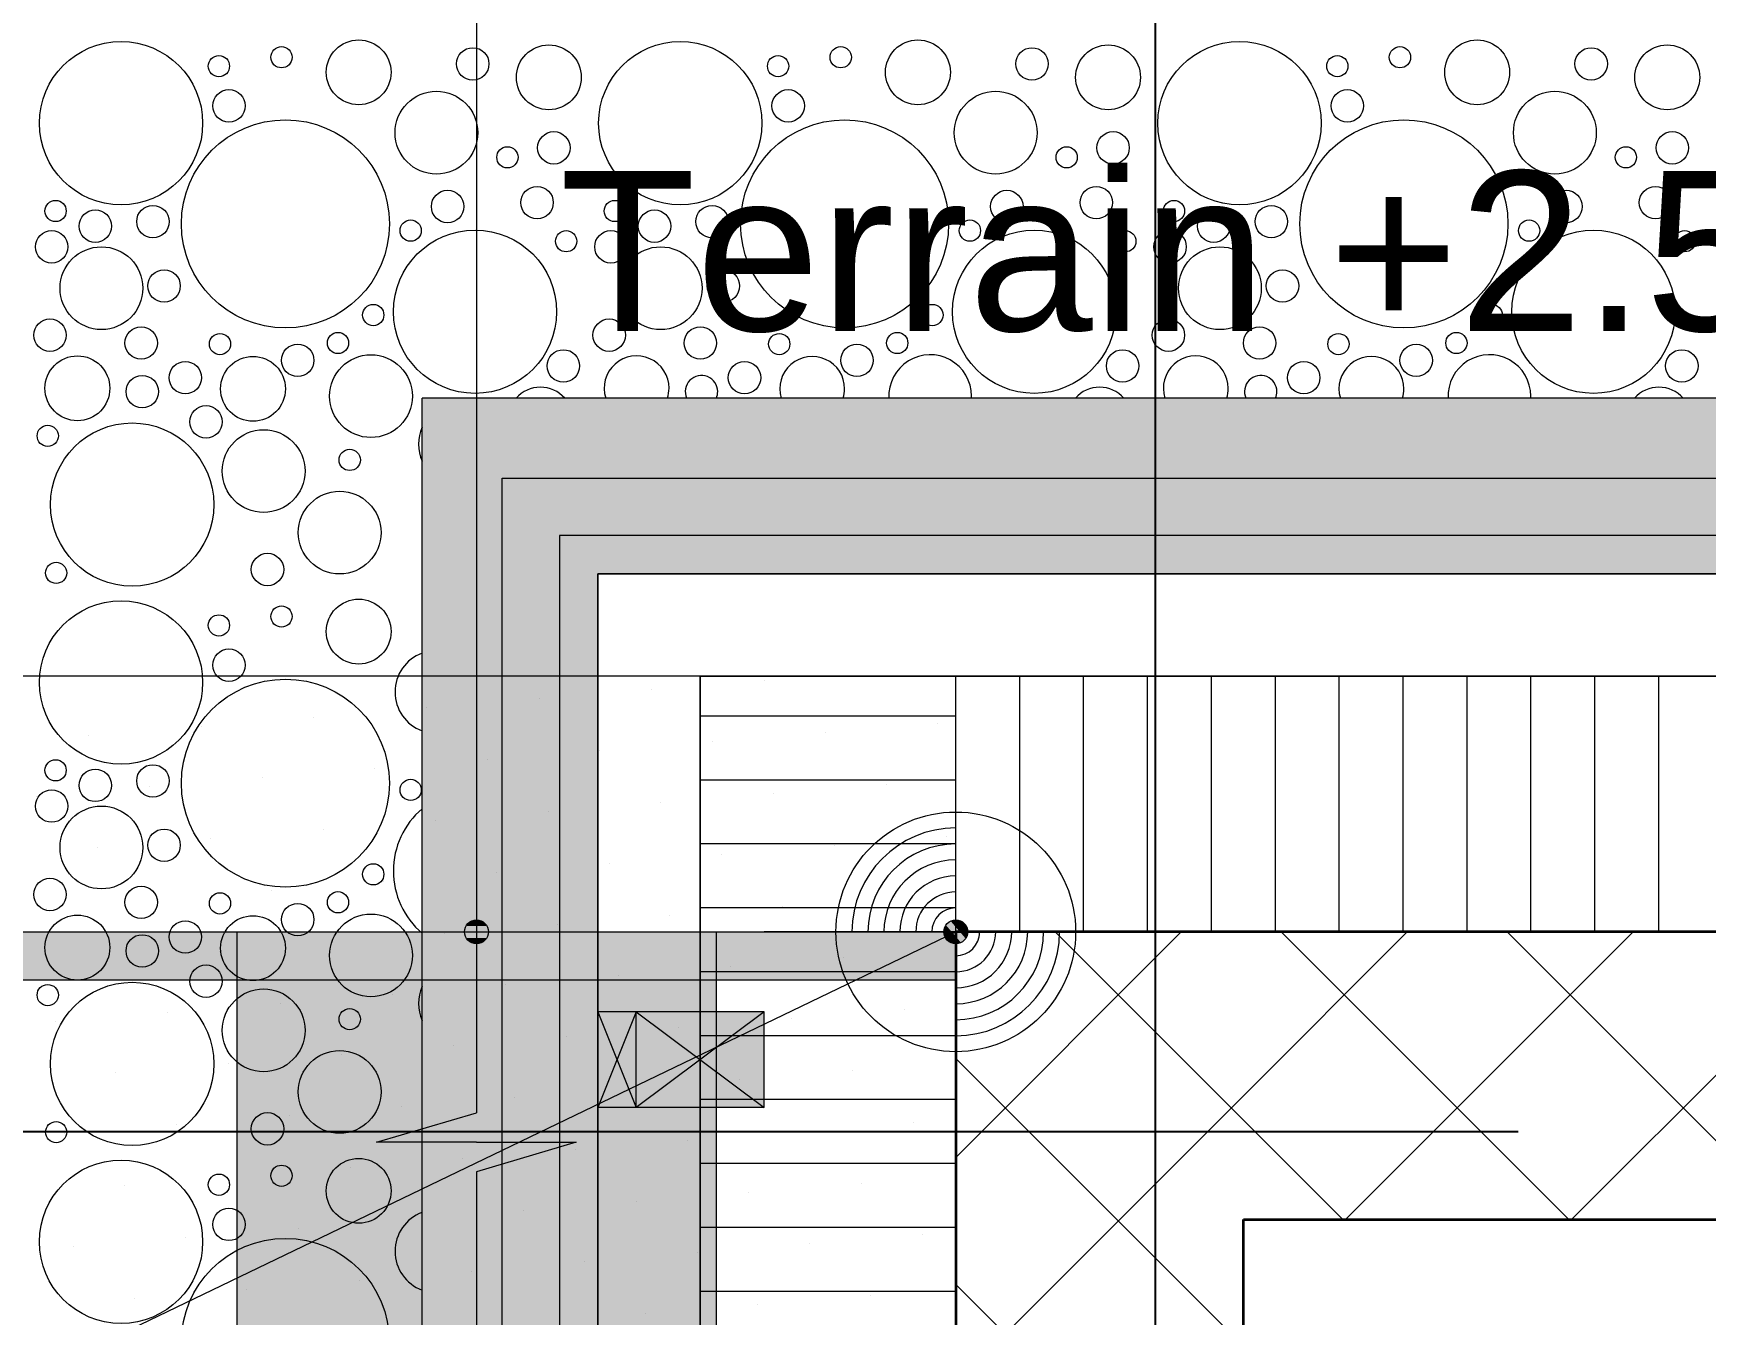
# Model space of a CAD drawing. Header units: metres. Extents: x 0.003 to 0.843, y 0.003 to 0.597.
# Drawn here: x 0.31081 to 0.33175, y 0.47821 to 0.49424 of the extents above; entities that cross this region are included whole.
import ezdxf

# ---------------------------------------------------------------- set-up
doc = ezdxf.new("R2010")
doc.units = ezdxf.units.M
for name, pattern in [('AUSGEZOGEN', [0]), ('LINIE_23', [0.0079, 0.004, -0.0013, 0, -0.0013, 0, -0.0013]), ('PUNKT2', [3.175, 0, -3.175]), ('STRICHLINIE', [19.049999999999997, 12.7, -6.35]), ('STRICHPUNKT', [25.4, 12.7, -6.35, 0, -6.35])]:
    doc.linetypes.add(name, pattern=pattern)
for name, color, linetype, lineweight in [('Allgemein', 7, 'AUSGEZOGEN', 18), ('Aufschuettungen _ Daemme', 7, 'AUSGEZOGEN', 25), ('Bauachsen grob', 7, 'STRICHPUNKT', 13), ('Beton verdeckt vorne', 7, 'STRICHLINIE', 13), ('Betonierfugen', 7, 'AUSGEZOGEN', 13), ('Daemmung', 7, 'AUSGEZOGEN', 18), ('Decke', 7, 'AUSGEZOGEN', 35), ('Dichtung', 240, 'AUSGEZOGEN', 13), ('Holz Unterkonstruktion', 7, 'AUSGEZOGEN', 25), ('Konstruktion oben', 7, 'STRICHLINIE', 13), ('Proj. Terrain', 7, 'AUSGEZOGEN', 25), ('Schraffur', 7, 'AUSGEZOGEN', 13), ('Spengler', 7, 'AUSGEZOGEN', 18), ('Text Koten', 7, 'AUSGEZOGEN', 25), ('Text Werkplan Ausfuehrung', 7, 'AUSGEZOGEN', 25), ('Unterkonstruktion', 7, 'AUSGEZOGEN', 18), ('Wand Beton bewehrt', 7, 'AUSGEZOGEN', 35)]:
    doc.layers.add(name, color=color, linetype=linetype, lineweight=lineweight)
doc.styles.add('ARIAL', font='ARIAL.TTF')

msp = doc.modelspace()

# ---------------------------------------------------------------- hatches: boundary and pattern name
at = {"layer": 'Allgemein', "linetype": 'AUSGEZOGEN', "lineweight": 13}
for points in [[(0.3178799929618838, 0.3928973582701078), (0.3178799929618838, 0.4879573561453512), (0.3173999929726126, 0.4879573561453512), (0.3173999929726126, 0.3928973582701078)], [(0.3178799929618838, 0.4874773561560801), (0.3463599923253064, 0.4874773561560801), (0.3463599923253064, 0.4879573561453512), (0.3178799929618838, 0.4879573561453512)]]:
    msp.add_hatch(color=32, dxfattribs=at).paths.add_polyline_path(points)
at = {"layer": 'Dichtung', "linetype": 'AUSGEZOGEN', "lineweight": 13, "true_color": 0xe6eeff}
msp.add_hatch(color=7, dxfattribs=at).paths.add_polyline_path([(0.3133599930629137, 0.4829973562562158), (0.3133599930629137, 0.4355973573156884), (0.3193599929288032, 0.4355973573156884), (0.3193599929288032, 0.4829973562562158)])
at = {"layer": 'Holz Unterkonstruktion', "linetype": 'AUSGEZOGEN', "lineweight": 13}
for points in [[(0.318359992951155, 0.4819973562785675), (0.318359992951155, 0.4807973563053897), (0.3178799929618838, 0.4807973563053897), (0.3178799929618838, 0.4819973562785675)], [(0.3199599929153922, 0.4819973562785675), (0.3199599929153922, 0.4807973563053897), (0.318359992951155, 0.4807973563053897), (0.318359992951155, 0.4819973562785675)]]:
    msp.add_hatch(color=32, dxfattribs=at).paths.add_polyline_path(points, flags=16)
at = {"layer": 'Schraffur', "linetype": 'AUSGEZOGEN', "lineweight": 13, "true_color": 0xebe1ff}
msp.add_hatch(color=7, dxfattribs=at).paths.add_polyline_path([(0.322359992861748, 0.4823973562696269), (0.322359992861748, 0.4829973562562158), (0.2405525927639469, 0.4829973562562158), (0.2405525927639469, 0.4823973562696269)])
msp.add_hatch(color=7, dxfattribs=at).paths.add_polyline_path([(0.322359992861748, 0.4823973562696269), (0.322359992861748, 0.4829973562562158), (0.2405525927639469, 0.4829973562562158), (0.2405525927639469, 0.4823973562696269)])
at = {"layer": 'Spengler', "linetype": 'AUSGEZOGEN', "lineweight": 13}
for points in [[(0.3156799930110575, 0.4896773561069066), (0.3156799930110575, 0.386497358413159), (0.3173999929726126, 0.386497358413159), (0.3173999929726126, 0.4896773561069066)], [(0.3475599922984844, 0.4896773561069066), (0.3173999929726126, 0.4896773561069066), (0.3173999929726126, 0.4879573561453512), (0.3475599922984844, 0.4879573561453512)]]:
    msp.add_hatch(color=254, dxfattribs=at).paths.add_polyline_path(points)
at = {"layer": 'Text Werkplan Ausfuehrung', "linetype": 'AUSGEZOGEN', "lineweight": 13, "true_color": 0x7070ff}
for points in [[(0.3164349929994207, 0.4831263552552629), (0.3162849939917469, 0.4831263552552629), (0.3162309939968113, 0.4830723552603274)], [(0.3164349929994207, 0.4831263552552629), (0.3162309939968113, 0.4830723552603274), (0.3164889930019856, 0.4830723552603274)], [(0.3162849939917469, 0.4831263552552629), (0.3164349929994207, 0.4831263552552629), (0.3163599929958584, 0.4831473552562605)], [(0.3164889930019856, 0.4830723552603274), (0.3162309939968113, 0.4830723552603274), (0.3162099939958139, 0.4829973562562158)], [(0.3164889930019856, 0.4830723552603274), (0.3162099939958139, 0.4829973562562158), (0.316509993002983, 0.4829973562562158)], [(0.316509993002983, 0.4829973562562158), (0.3162099939958139, 0.4829973562562158), (0.3162309939968113, 0.4829223562526536)], [(0.316509993002983, 0.4829973562562158), (0.3162309939968113, 0.4829223562526536), (0.3164889930019856, 0.4829223562526536)], [(0.3164889930019856, 0.4829223562526536), (0.3162309939968113, 0.4829223562526536), (0.3162849939917469, 0.4828683562500887)], [(0.3164889930019856, 0.4829223562526536), (0.3162849939917469, 0.4828683562500887), (0.3164349929994207, 0.4828683562500887)], [(0.3164349929994207, 0.4828683562500887), (0.3162849939917469, 0.4828683562500887), (0.3163599929958584, 0.4828473562490913)]]:
    msp.add_hatch(color=171, dxfattribs=at).paths.add_polyline_path(points)
at = {"layer": 'Text Werkplan Ausfuehrung', "linetype": 'AUSGEZOGEN', "lineweight": 13}
for points in [[(0.3222364587992025, 0.483081053254905), (0.3224250609229332, 0.4828622050541201), (0.3222949243637014, 0.483132508365705)], [(0.3222364587992025, 0.483081053254905), (0.3224250609229332, 0.4828622050541201), (0.3222949243637014, 0.483132508365705)], [(0.3222949243637014, 0.483132508365705), (0.3224835273879513, 0.4829136605984718), (0.3223716100081725, 0.4831461213193998)], [(0.3222949243637014, 0.483132508365705), (0.3224835273879513, 0.4829136605984718), (0.3223716100081725, 0.4831461213193998)], [(0.3222949243637014, 0.483132508365705), (0.3224250609229332, 0.4828622050541201), (0.3224835273879513, 0.4829136605984718)], [(0.3222949243637014, 0.483132508365705), (0.3224250609229332, 0.4828622050541201), (0.3224835273879513, 0.4829136605984718)], [(0.3223716100081725, 0.4831461213193998), (0.3224835273879513, 0.4829136605984718), (0.3225087574913801, 0.4829857400103105)], [(0.3223716100081725, 0.4831461213193998), (0.3225087574913801, 0.4829857400103105), (0.3224436894268854, 0.4831208912192805)], [(0.3223716100081725, 0.4831461213193998), (0.3224835273879513, 0.4829136605984718), (0.3225087574913801, 0.4829857400103105)], [(0.3223716100081725, 0.4831461213193998), (0.3225087574913801, 0.4829857400103105), (0.3224436894268854, 0.4831208912192805)], [(0.3224436894268854, 0.4831208912192805), (0.3225087574913801, 0.4829857400103105), (0.3224951449712371, 0.4830624247542624)], [(0.3224436894268854, 0.4831208912192805), (0.3225087574913801, 0.4829857400103105), (0.3224951449712371, 0.4830624247542624)], [(0.3222112287059574, 0.4830089738395017), (0.3223483761789812, 0.482848592533977), (0.3222364587992025, 0.483081053254905)], [(0.3222112287059574, 0.4830089738395017), (0.3223483761789812, 0.482848592533977), (0.3222364587992025, 0.483081053254905)], [(0.3222762967704522, 0.4828738226305317), (0.3222112287059574, 0.4830089738395017), (0.3222248416596522, 0.4829322881950306)], [(0.3222112287059574, 0.4830089738395017), (0.3222762967704522, 0.4828738226305317), (0.3223483761789812, 0.482848592533977)], [(0.3222762967704522, 0.4828738226305317), (0.3222112287059574, 0.4830089738395017), (0.3222248416596522, 0.4829322881950306)], [(0.3222112287059574, 0.4830089738395017), (0.3222762967704522, 0.4828738226305317), (0.3223483761789812, 0.482848592533977)], [(0.3222364587992025, 0.483081053254905), (0.3223483761789812, 0.482848592533977), (0.3224250609229332, 0.4828622050541201)], [(0.3222364587992025, 0.483081053254905), (0.3223483761789812, 0.482848592533977), (0.3224250609229332, 0.4828622050541201)]]:
    msp.add_hatch(color=7, dxfattribs=at).paths.add_polyline_path(points)

# ---------------------------------------------------------------- linework, layer by layer
at = {"layer": 'Allgemein', "color": 7, "linetype": 'AUSGEZOGEN', "lineweight": 13}
for p, q in [((0.3178799929618838, 0.4879573561453512), (0.3173999929726126, 0.4879573561453512)), ((0.3173999929726126, 0.4879573561453512), (0.3173999929726126, 0.3928973582701078)), ((0.3463599923253064, 0.4879573561453512), (0.3178799929618838, 0.4879573561453512)), ((0.3178799929618838, 0.3928973582701078), (0.3178799929618838, 0.4874773561560801)), ((0.3178799929618838, 0.4874773561560801), (0.318359992951155, 0.4874773561560801)), ((0.318359992951155, 0.4874773561560801), (0.3463599923253064, 0.4874773561560801))]:
    msp.add_line(p, q, dxfattribs=at)
at = {"layer": 'Aufschuettungen _ Daemme', "color": 254, "linetype": 'AUSGEZOGEN', "lineweight": 13}
for centre, radius in [((0.3119107515208969, 0.4931183759319352), 0.00102199997715652), ((0.313135751493516, 0.4938323759159761), 0.0001329999970272183), ((0.3139197514759923, 0.4939443759134727), 0.0001329999970272183), ((0.3148857514544005, 0.4937553759176972), 0.0004059999909251927), ((0.3163137514224821, 0.4938603759153503), 0.0002029999954625964), ((0.3172657514012034, 0.4936923759191053), 0.0004059999909251927), ((0.3189107513644346, 0.4931183759319352), 0.00102199997715652), ((0.3201357513370537, 0.4938323759159761), 0.0001329999970272183), ((0.32091975131953, 0.4939443759134727), 0.0001329999970272183), ((0.3218857512979383, 0.4937553759176972), 0.0004059999909251927), ((0.32331375126602, 0.4938603759153503), 0.0002029999954625964), ((0.3242657512447411, 0.4936923759191053), 0.0004059999909251927), ((0.3259107512079726, 0.4931183759319352), 0.00102199997715652), ((0.3271357511805917, 0.4938323759159761), 0.0001329999970272183), ((0.3279197511630679, 0.4939443759134727), 0.0001329999970272183), ((0.328885751141476, 0.4937553759176972), 0.0004059999909251927), ((0.3303137511095577, 0.4938603759153503), 0.0002029999954625964), ((0.331265751088279, 0.4936923759191053), 0.0004059999909251927), ((0.3132617514906997, 0.4933353759270848), 0.0002029999954625964), ((0.3158587514326522, 0.492999375934595), 0.0005179999884217976), ((0.3202617513342375, 0.4933353759270848), 0.0002029999954625964), ((0.32285875127619, 0.492999375934595), 0.0005179999884217976), ((0.3272617511777753, 0.4933353759270848), 0.0002029999954625964), ((0.3298587511197278, 0.492999375934595), 0.0005179999884217976), ((0.313968751474897, 0.4918583759600985), 0.001301999970898032), ((0.3209687513184348, 0.4918583759600985), 0.001301999970898032), ((0.3279687511619726, 0.4918583759600985), 0.001301999970898032), ((0.3173287513997951, 0.4928103759388195), 0.0002029999954625964), ((0.3243287512433329, 0.4928103759388195), 0.0002029999954625964), ((0.3313287510868708, 0.4928103759388195), 0.0002029999954625964), ((0.3167477514127816, 0.4926913759414794), 0.0001329999970272183), ((0.3237477512563193, 0.4926913759414794), 0.0001329999970272183), ((0.3307477510998572, 0.4926913759414794), 0.0001329999970272183), ((0.317118751404489, 0.4921243759541528), 0.0002029999954625964), ((0.3241187512480268, 0.4921243759541528), 0.0002029999954625964), ((0.3311187510915646, 0.4921243759541528), 0.0002029999954625964), ((0.311091751539203, 0.4920193759564997), 0.0001329999970272183), ((0.3123097515119786, 0.4918863759594726), 0.0002029999954625964), ((0.3159987514295229, 0.492075375955248), 0.0002029999954625964), ((0.3180917513827408, 0.4920193759564997), 0.0001329999970272183), ((0.3193097513555164, 0.4918863759594726), 0.0002029999954625964), ((0.3229987512730608, 0.492075375955248), 0.0002029999954625964), ((0.3250917512262786, 0.4920193759564997), 0.0001329999970272183), ((0.3263097511990542, 0.4918863759594726), 0.0002029999954625964), ((0.3299987511165985, 0.492075375955248), 0.0002029999954625964), ((0.3115887515280941, 0.4918303759607242), 0.0002029999954625964), ((0.3155367514398495, 0.4917743759619759), 0.0001329999970272183), ((0.318588751371632, 0.4918303759607242), 0.0002029999954625964), ((0.3225367512833873, 0.4917743759619759), 0.0001329999970272183), ((0.3255887512151697, 0.4918303759607242), 0.0002029999954625964), ((0.3295367511269251, 0.4917743759619759), 0.0001329999970272183), ((0.3110427515402981, 0.4915713759665134), 0.0002029999954625964), ((0.3163417514218563, 0.490759375984663), 0.00102199997715652), ((0.3174827513963529, 0.4916413759649488), 0.0001329999970272183), ((0.3180427513838359, 0.4915713759665134), 0.0002029999954625964), ((0.3233417512653941, 0.490759375984663), 0.00102199997715652), ((0.3244827512398908, 0.4916413759649488), 0.0001329999970272183), ((0.3250427512273739, 0.4915713759665134), 0.0002029999954625964), ((0.3303417511089319, 0.490759375984663), 0.00102199997715652), ((0.3314827510834287, 0.4916413759649488), 0.0001329999970272183), ((0.311665751526373, 0.4910533759780915), 0.0005179999884217976), ((0.3186657513699109, 0.4910533759780915), 0.0005179999884217976), ((0.3256657512134488, 0.4910533759780915), 0.0005179999884217976), ((0.3124497515088493, 0.4910813759774658), 0.0002029999954625964), ((0.3194497513523871, 0.4910813759774658), 0.0002029999954625964), ((0.326449751195925, 0.4910813759774658), 0.0002029999954625964), ((0.3150677514503325, 0.4907173759856017), 0.0001329999970272183), ((0.3220677512938702, 0.4907173759856017), 0.0001329999970272183), ((0.3290677511374081, 0.4907173759856017), 0.0001329999970272183), ((0.3110217515407676, 0.4904653759912344), 0.0002029999954625964), ((0.3180217513843054, 0.4904653759912344), 0.0002029999954625964), ((0.3250217512278432, 0.4904653759912344), 0.0002029999954625964), ((0.3121627515152643, 0.4903673759934248), 0.0002029999954625964), ((0.3131497514932031, 0.4903533759937379), 0.0001329999970272183), ((0.3146267514601895, 0.4903673759934248), 0.0001329999970272183), ((0.3191627513588021, 0.4903673759934248), 0.0002029999954625964), ((0.3201497513367409, 0.4903533759937379), 0.0001329999970272183), ((0.3216267513037274, 0.4903673759934248), 0.0001329999970272183), ((0.3261627512023399, 0.4903673759934248), 0.0002029999954625964), ((0.3271497511802787, 0.4903533759937379), 0.0001329999970272183), ((0.3286267511472652, 0.4903673759934248), 0.0001329999970272183), ((0.3113647515331009, 0.4898003760060983), 0.0004059999909251927), ((0.3135627514839717, 0.4897933760062547), 0.0004059999909251927), ((0.3141227514714547, 0.4901503759982752), 0.0002029999954625964), ((0.3150397514509583, 0.4897023760082888), 0.0005179999884217976), ((0.3174477513971352, 0.4900803759998398), 0.0002029999954625964), ((0.3211227513149926, 0.4901503759982752), 0.0002029999954625964), ((0.3244477512406732, 0.4900803759998398), 0.0002029999954625964), ((0.3281227511585305, 0.4901503759982752), 0.0002029999954625964), ((0.3314477510842108, 0.4900803759998398), 0.0002029999954625964), ((0.3127157515029037, 0.4899333760031255), 0.0002029999954625964), ((0.3197157513464416, 0.4899333760031255), 0.0002029999954625964), ((0.3267157511899793, 0.4899333760031255), 0.0002029999954625964), ((0.3121767515149513, 0.4897583760070371), 0.0002029999954625964), ((0.3129747514971147, 0.489380376015486), 0.0002029999954625964), ((0.3120507515177676, 0.4883443760386424), 0.00102199997715652), ((0.3109937515413934, 0.4892053760193976), 0.0001329999970272183), ((0.313695751480999, 0.4887643760292547), 0.0005179999884217976), ((0.3147737514569038, 0.4889043760261254), 0.0001329999970272183), ((0.3146477514597201, 0.4879943760464655), 0.0005179999884217976), ((0.3137447514799038, 0.4875323760567922), 0.0002029999954625964), ((0.3110987515390465, 0.4874903760577307), 0.0001329999970272183), ((0.3119107515208969, 0.4861183760883974), 0.00102199997715652), ((0.3139197514759923, 0.4869443760699348), 0.0001329999970272183), ((0.3148857514544005, 0.4867553760741594), 0.0004059999909251927), ((0.313135751493516, 0.4868323760724383), 0.0001329999970272183), ((0.3132617514906997, 0.4863353760835471), 0.0002029999954625964), ((0.313968751474897, 0.4848583761165606), 0.001301999970898032), ((0.311091751539203, 0.4850193761129619), 0.0001329999970272183), ((0.3115887515280941, 0.4848303761171865), 0.0002029999954625964), ((0.3123097515119786, 0.4848863761159348), 0.0002029999954625964), ((0.3110427515402981, 0.4845713761229756), 0.0002029999954625964), ((0.3155367514398495, 0.4847743761184381), 0.0001329999970272183), ((0.311665751526373, 0.4840533761345538), 0.0005179999884217976), ((0.3124497515088493, 0.484081376133928), 0.0002029999954625964), ((0.3150677514503325, 0.4837173761420639), 0.0001329999970272183), ((0.3110217515407676, 0.4834653761476966), 0.0002029999954625964), ((0.3121627515152643, 0.4833673761498871), 0.0002029999954625964), ((0.3146267514601895, 0.4833673761498871), 0.0001329999970272183), ((0.3131497514932031, 0.4833533761502), 0.0001329999970272183), ((0.3141227514714547, 0.4831503761547374), 0.0002029999954625964), ((0.3113647515331009, 0.4828003761625605), 0.0004059999909251927), ((0.3127157515029037, 0.4829333761595878), 0.0002029999954625964), ((0.3135627514839717, 0.4827933761627169), 0.0004059999909251927), ((0.3150397514509583, 0.482702376164751), 0.0005179999884217976), ((0.3121767515149513, 0.4827583761634992), 0.0002029999954625964), ((0.3129747514971147, 0.4823803761719482), 0.0002029999954625964), ((0.3109937515413934, 0.4822053761758598), 0.0001329999970272183), ((0.3120507515177676, 0.4813443761951046), 0.00102199997715652), ((0.313695751480999, 0.4817643761857169), 0.0005179999884217976), ((0.3147737514569038, 0.4819043761825876), 0.0001329999970272183), ((0.3146477514597201, 0.4809943762029277), 0.0005179999884217976), ((0.3110987515390465, 0.480490376214193), 0.0001329999970272183), ((0.3137447514799038, 0.4805323762132542), 0.0002029999954625964), ((0.3148857514544005, 0.4797553762306215), 0.0004059999909251927), ((0.3119107515208969, 0.4791183762448595), 0.00102199997715652), ((0.313135751493516, 0.4798323762289005), 0.0001329999970272183), ((0.3139197514759923, 0.479944376226397), 0.0001329999970272183), ((0.3132617514906997, 0.4793353762400092), 0.0002029999954625964), ((0.313968751474897, 0.4778583762730229), 0.001301999970898032)]:
    msp.add_circle(centre, radius, dxfattribs=at)
for centre, radius, start, end in [((0.3183647513766388, 0.4898003760060983), 0.0004059999909251927, 0, 197.6381611528537), ((0.3205627513275096, 0.4897933760062547), 0.0004059999909251927, 0, 196.6044804054538), ((0.3220397512944961, 0.4897023760082888), 0.0005179999884217976, 0, 182.7685188672729), ((0.3253647512201766, 0.4898003760060983), 0.0004059999909251927, 0, 197.638161150438), ((0.3275627511710475, 0.4897933760062547), 0.0004059999909251927, 0, 196.604480406956), ((0.3290397511380339, 0.4897023760082888), 0.0005179999884217976, 0, 182.7685188672729), ((0.3171607514035502, 0.4894083760148602), 0.0004059999909251927, 41.49177733493595, 138.5082226650641), ((0.3183647513766388, 0.4898003760060983), 0.0004059999909251927, 342.3618388471464, 0), ((0.3191767513584891, 0.4897583760070371), 0.0002029999954625964, 0, 203.5227281298916), ((0.3205627513275096, 0.4897933760062547), 0.0004059999909251927, 343.3955195945537, 0), ((0.3241607512470881, 0.4894083760148602), 0.0004059999909251927, 41.49177733045743, 138.5082226695374), ((0.3253647512201766, 0.4898003760060983), 0.0004059999909251927, 342.3618388495644, 0), ((0.3261767512020269, 0.4897583760070371), 0.0002029999954625964, 0, 203.5227281431037), ((0.3275627511710475, 0.4897933760062547), 0.0004059999909251927, 343.3955195930417, 0), ((0.3311607510906259, 0.4894083760148602), 0.0004059999909251927, 41.4917773237533, 138.5082226762467), ((0.3191767513584891, 0.4897583760070371), 0.0002029999954625964, 336.4772718701021, 0), ((0.3220397512944961, 0.4897023760082888), 0.0005179999884217976, 357.2314811327271, 0), ((0.3261767512020269, 0.4897583760070371), 0.0002029999954625964, 336.4772718568963, 0), ((0.3290397511380339, 0.4897023760082888), 0.0005179999884217976, 357.2314811327271, 0), ((0.3161527514260808, 0.4891003760217446), 0.0005179999884217976, 155.8757192165086, 204.1242807835107), ((0.3158587514326522, 0.4859993760910573), 0.0005179999884217976, 110.1875025802934, 249.8124974197123), ((0.3163417514218563, 0.4837593761411251), 0.00102199997715652, 130.3543643847417, 229.6456356152539), ((0.3161527514260808, 0.4821003761782067), 0.0005179999884217976, 155.8757192303744, 204.1242807696256), ((0.3158587514326522, 0.4789993762475194), 0.0005179999884217976, 110.1875025825817, 249.8124974174183)]:
    msp.add_arc(centre, radius, start, end, dxfattribs=at)
at = {"layer": 'Bauachsen grob', "color": 32, "linetype": 'LINIE_23', "lineweight": 25, "true_color": 0xc36e14}
for p, q in [((0.3248599928058686, 0.01389736674141804), (0.3248599928058687, 0.5809999870806931)), ((0.2293999949395656, 0.4804973563120951), (0.7313199837207803, 0.4804973563120951))]:
    msp.add_line(p, q, dxfattribs=at)
at = {"layer": 'Beton verdeckt vorne', "color": 7, "linetype": 'STRICHLINIE', "lineweight": 13}
msp.add_line((0.2405525927639469, 0.4829973562562158), (0.322359992861748, 0.4829973562562158), dxfattribs=at)
msp.add_line((0.2405525927639469, 0.4829973562562158), (0.322359992861748, 0.4829973562562158), dxfattribs=at)
at = {"layer": 'Betonierfugen', "color": 252, "linetype": 'AUSGEZOGEN', "lineweight": 13}
for p, q in [((0.3163599929958584, 0.4829973562562158), (0.3163599929958584, 0.4807326896401684)), ((0.3151099929958584, 0.480364022981742), (0.3163599929958584, 0.4807326896401684)), ((0.3163599929958584, 0.480364022981742), (0.3151099929958584, 0.480364022981742)), ((0.3163599929958584, 0.480364022981742), (0.3176099929958585, 0.480364022981742)), ((0.3176099929958585, 0.480364022981742), (0.3163599929958584, 0.4799953563233159)), ((0.3163599929958584, 0.4799953563233159), (0.3163599929958584, 0.4777306897072682))]:
    msp.add_line(p, q, dxfattribs=at)
at = {"layer": 'Daemmung', "color": 7, "linetype": 'PUNKT2', "lineweight": 13}
msp.add_line((0.3191599929332736, 0.4861973561846902), (0.2405525927639469, 0.4861973561846902), dxfattribs=at)
msp.add_line((0.3191599929332736, 0.4861973561846902), (0.2405525927639469, 0.4861973561846902), dxfattribs=at)
at = {"layer": 'Daemmung', "color": 131, "linetype": 'AUSGEZOGEN', "lineweight": 13, "true_color": 0x70ffff}
for p, q in [((0.3185541724043645, 0.4860260801288783), (0.3185541724043645, 0.4860260801288783)), ((0.3199636177068573, 0.4861394814070934), (0.3199636177068573, 0.4861394814070934)), ((0.3171447271018716, 0.4859126788506635), (0.3171447271018716, 0.4859126788506635)), ((0.3143258364968859, 0.4856858762942334), (0.3143258364968859, 0.4856858762942334)), ((0.3157352817993788, 0.4857992775724485), (0.3157352817993788, 0.4857992775724485)), ((0.3221344862997043, 0.4856048606731696), (0.3221344862997043, 0.4856048606731696)), ((0.3115069458919001, 0.4854590737378033), (0.3115069458919001, 0.4854590737378033)), ((0.3129163911943931, 0.4855724750160183), (0.3129163911943931, 0.4855724750160183)), ((0.3207250409972113, 0.4854914593949546), (0.3207250409972113, 0.4854914593949546)), ((0.3179061503922255, 0.4852646568385245), (0.3179061503922255, 0.4852646568385245)), ((0.3179061503922255, 0.4852646568385245), (0.3179061503922255, 0.4852646568385245)), ((0.3193155956947185, 0.4853780581167396), (0.3193155956947185, 0.4853780581167396)), ((0.3150872597872399, 0.4850378542820944), (0.3150872597872399, 0.4850378542820944)), ((0.3164967050897327, 0.4851512555603095), (0.3164967050897327, 0.4851512555603095)), ((0.3122683691822541, 0.4848110517256644), (0.3122683691822541, 0.4848110517256644)), ((0.3136778144847471, 0.4849244530038794), (0.3136778144847471, 0.4849244530038794)), ((0.3214864642875652, 0.4848434373828157), (0.3214864642875652, 0.4848434373828157)), ((0.3108589238797612, 0.4846976504474493), (0.3108589238797612, 0.4846976504474493)), ((0.3108589238797612, 0.4846976504474493), (0.3108589238797612, 0.4846976504474493)), ((0.3186675736825796, 0.4846166348263855), (0.3186675736825796, 0.4846166348263855)), ((0.3200770189850724, 0.4847300361046006), (0.3200770189850724, 0.4847300361046006)), ((0.3158486830775938, 0.4843898322699554), (0.3158486830775938, 0.4843898322699554)), ((0.3172581283800867, 0.4845032335481704), (0.3172581283800867, 0.4845032335481704)), ((0.313029792472608, 0.4841630297135254), (0.313029792472608, 0.4841630297135254)), ((0.314439237775101, 0.4842764309917404), (0.314439237775101, 0.4842764309917404)), ((0.3222478875779192, 0.4841954153706767), (0.3222478875779192, 0.4841954153706767)), ((0.3116203471701152, 0.4840496284353105), (0.3116203471701152, 0.4840496284353105)), ((0.3194289969729335, 0.4839686128142467), (0.3194289969729335, 0.4839686128142467)), ((0.3208384422754263, 0.4840820140924616), (0.3208384422754263, 0.4840820140924616)), ((0.3166101063679478, 0.4837418102578166), (0.3166101063679478, 0.4837418102578166)), ((0.3180195516704406, 0.4838552115360317), (0.3180195516704406, 0.4838552115360317)), ((0.313791215762962, 0.4835150077013865), (0.313791215762962, 0.4835150077013865)), ((0.315200661065455, 0.4836284089796016), (0.315200661065455, 0.4836284089796016)), ((0.3123817704604691, 0.4834016064231715), (0.3123817704604691, 0.4834016064231715)), ((0.3201904202632875, 0.4833205908021078), (0.3201904202632875, 0.4833205908021078)), ((0.3215998655657803, 0.4834339920803228), (0.3215998655657803, 0.4834339920803228)), ((0.3109723251579762, 0.4832882051449565), (0.3109723251579762, 0.4832882051449565)), ((0.3173715296583017, 0.4830937882456776), (0.3173715296583017, 0.4830937882456776)), ((0.3187809749607945, 0.4832071895238927), (0.3187809749607945, 0.4832071895238927)), ((0.3159620843558089, 0.4829803869674625), (0.3159620843558089, 0.4829803869674625)), ((0.3131431937508231, 0.4827535844110326), (0.3131431937508231, 0.4827535844110326)), ((0.3145526390533159, 0.4828669856892476), (0.3145526390533159, 0.4828669856892476)), ((0.3209518435536414, 0.4826725687899688), (0.3209518435536414, 0.4826725687899688)), ((0.3117337484483303, 0.4826401831328175), (0.3117337484483303, 0.4826401831328175)), ((0.3195423982511485, 0.4825591675117537), (0.3195423982511485, 0.4825591675117537)), ((0.3167235076461629, 0.4823323649553236), (0.3167235076461629, 0.4823323649553236)), ((0.3181329529486557, 0.4824457662335386), (0.3181329529486557, 0.4824457662335386)), ((0.3139046170411771, 0.4821055623988936), (0.3139046170411771, 0.4821055623988936)), ((0.3153140623436699, 0.4822189636771087), (0.3153140623436699, 0.4822189636771087)), ((0.3110857264361913, 0.4818787598424636), (0.3110857264361913, 0.4818787598424636)), ((0.3124951717386842, 0.4819921611206787), (0.3124951717386842, 0.4819921611206787)), ((0.3203038215415024, 0.4819111454996149), (0.3203038215415024, 0.4819111454996149)), ((0.3217132668439954, 0.4820245467778297), (0.3217132668439954, 0.4820245467778297)), ((0.3174849309365168, 0.4816843429431848), (0.3174849309365168, 0.4816843429431848)), ((0.3188943762390096, 0.4817977442213999), (0.3188943762390096, 0.4817977442213999)), ((0.3188943762390096, 0.4817977442213999), (0.3188943762390096, 0.4817977442213999)), ((0.314666040331531, 0.4814575403867546), (0.314666040331531, 0.4814575403867546)), ((0.3160754856340238, 0.4815709416649697), (0.3160754856340238, 0.4815709416649697)), ((0.3118471497265453, 0.4812307378303247), (0.3118471497265453, 0.4812307378303247)), ((0.3118471497265453, 0.4812307378303247), (0.3118471497265453, 0.4812307378303247)), ((0.3132565950290381, 0.4813441391085397), (0.3132565950290381, 0.4813441391085397)), ((0.3210652448318564, 0.4812631234874759), (0.3210652448318564, 0.4812631234874759)), ((0.3182463542268708, 0.4810363209310458), (0.3182463542268708, 0.4810363209310458)), ((0.3196557995293636, 0.4811497222092609), (0.3196557995293636, 0.4811497222092609)), ((0.315427463621885, 0.4808095183746158), (0.315427463621885, 0.4808095183746158)), ((0.3168369089243778, 0.4809229196528307), (0.3168369089243778, 0.4809229196528307)), ((0.3126085730168992, 0.4805827158181857), (0.3126085730168992, 0.4805827158181857)), ((0.314018018319392, 0.4806961170964008), (0.314018018319392, 0.4806961170964008)), ((0.3218266681222103, 0.4806151014753369), (0.3218266681222103, 0.4806151014753369)), ((0.3111991277144063, 0.4804693145399708), (0.3111991277144063, 0.4804693145399708)), ((0.3190077775172247, 0.4803882989189071), (0.3190077775172247, 0.4803882989189071)), ((0.3204172228197175, 0.4805017001971219), (0.3204172228197175, 0.4805017001971219)), ((0.3161888869122389, 0.4801614963624769), (0.3161888869122389, 0.4801614963624769)), ((0.3175983322147318, 0.480274897640692), (0.3175983322147318, 0.480274897640692)), ((0.314779441609746, 0.4800480950842618), (0.314779441609746, 0.4800480950842618)), ((0.3119605510047603, 0.4798212925278318), (0.3119605510047603, 0.4798212925278318)), ((0.3133699963072532, 0.4799346938060469), (0.3133699963072532, 0.4799346938060469)), ((0.3197692008075786, 0.479740276906768), (0.3197692008075786, 0.479740276906768)), ((0.3211786461100715, 0.4798536781849831), (0.3211786461100715, 0.4798536781849831)), ((0.3183597555050857, 0.479626875628553), (0.3183597555050857, 0.479626875628553)), ((0.3155408649000999, 0.4794000730721228), (0.3155408649000999, 0.4794000730721228)), ((0.3169503102025928, 0.4795134743503379), (0.3169503102025928, 0.4795134743503379)), ((0.3127219742951142, 0.4791732705156928), (0.3127219742951142, 0.4791732705156928)), ((0.3141314195976071, 0.4792866717939079), (0.3141314195976071, 0.4792866717939079)), ((0.3219400694004254, 0.4792056561728441), (0.3219400694004254, 0.4792056561728441)), ((0.3113125289926213, 0.4790598692374778), (0.3113125289926213, 0.4790598692374778)), ((0.3191211787954397, 0.478978853616414), (0.3191211787954397, 0.478978853616414)), ((0.3205306240979326, 0.479092254894629), (0.3205306240979326, 0.479092254894629)), ((0.3163022881904539, 0.478752051059984), (0.3163022881904539, 0.478752051059984)), ((0.3177117334929468, 0.4788654523381989), (0.3177117334929468, 0.4788654523381989)), ((0.3134833975854682, 0.478525248503554), (0.3134833975854682, 0.478525248503554)), ((0.314892842887961, 0.478638649781769), (0.314892842887961, 0.478638649781769)), ((0.3120739522829752, 0.478411847225339), (0.3120739522829752, 0.478411847225339)), ((0.3198826020857937, 0.4783308316042752), (0.3198826020857937, 0.4783308316042752)), ((0.3212920473882865, 0.4784442328824903), (0.3212920473882865, 0.4784442328824903)), ((0.3184731567833007, 0.4782174303260601), (0.3184731567833007, 0.4782174303260601)), ((0.3184731567833007, 0.4782174303260601), (0.3184731567833007, 0.4782174303260601))]:
    msp.add_line(p, q, dxfattribs=at)
at = {"layer": 'Daemmung', "color": 7, "linetype": 'AUSGEZOGEN', "lineweight": 18}
for p, q in [((0.322359992861748, 0.4861973561846902), (0.3191599929332736, 0.4861973561846902)), ((0.3191599929332736, 0.4861973561846902), (0.3191599929332736, 0.3928973582701078)), ((0.3463599923253064, 0.4861973561846902), (0.322359992861748, 0.4861973561846902)), ((0.322359992861748, 0.3928973582701078), (0.322359992861748, 0.4829973562562158)), ((0.322359992861748, 0.4829973562562158), (0.3259599927812817, 0.4829973562562158)), ((0.3259599927812817, 0.4829973562562158), (0.3463599923253064, 0.4829973562562158))]:
    msp.add_line(p, q, dxfattribs=at)
at = {"layer": 'Daemmung', "color": 7, "linetype": 'AUSGEZOGEN', "lineweight": 13}
for p, q in [((0.3223599908444674, 0.4856973576486321), (0.3191599929332736, 0.4856973575087557)), ((0.3223599908444674, 0.4856973576486321), (0.3191599929332736, 0.4856973575087557)), ((0.3223599908794364, 0.4848973576545926), (0.3191599929332735, 0.4848973575147162)), ((0.3223599909144055, 0.484097357660553), (0.3191599929332735, 0.4840973575206767)), ((0.3223599909493746, 0.4832973576665133), (0.3191599929332735, 0.483297357526637)), ((0.3223599909843438, 0.4824973576724739), (0.3191599929332735, 0.4824973575325977)), ((0.3223599909843438, 0.4824973576724739), (0.3191599929332735, 0.4824973575325977)), ((0.3223599910193128, 0.4816973576784344), (0.3191599929332735, 0.4816973575385579)), ((0.322359991054282, 0.4808973576843948), (0.3191599929332736, 0.4808973575445185)), ((0.322359991089251, 0.4800973576903554), (0.3191599929332735, 0.4800973575504789)), ((0.3223599911242202, 0.4792973576963157), (0.3191599929332736, 0.4792973575564395)), ((0.3223599911242202, 0.4792973576963157), (0.3191599929332736, 0.4792973575564395)), ((0.3223599911591892, 0.4784973577022763), (0.3191599929332735, 0.4784973575623999))]:
    msp.add_line(p, q, dxfattribs=at)
for points in [[(0.322359992861748, 0.4829973562562158), (0.322359992861748, 0.4829973562562158), (0.322359992861748, 0.4829973562562158), (0.322359992861748, 0.4861973561846902), (0.322359992861748, 0.486197356232374)], [(0.3231599928557874, 0.4829973562562158), (0.3231599928557874, 0.4861973561846902), (0.3231599928557874, 0.486197356232374)], [(0.323959992849827, 0.4829973562562158), (0.323959992849827, 0.4861973561846902), (0.323959992849827, 0.486197356232374)], [(0.3247599928438664, 0.4829973562562158), (0.3247599928438664, 0.4861973561846902), (0.3247599928438665, 0.486197356232374)], [(0.325559992837906, 0.4829973562562158), (0.325559992837906, 0.4861973561846902), (0.3255599928379061, 0.486197356232374)], [(0.325559992837906, 0.4829973562562158), (0.325559992837906, 0.4861973561846902), (0.3255599928379061, 0.486197356232374)], [(0.3263599928319456, 0.4829973562562158), (0.3263599928319456, 0.4861973561846902), (0.3263599928319456, 0.486197356232374)], [(0.3271599928259851, 0.4829973562562158), (0.3271599928259851, 0.4861973561846902), (0.3271599928259851, 0.486197356232374)], [(0.3279599928200246, 0.4829973562562158), (0.3279599928200246, 0.4861973561846902), (0.3279599928200246, 0.486197356232374)], [(0.3287599928140643, 0.4829973562562158), (0.3287599928140643, 0.4861973561846902), (0.3287599928140643, 0.486197356232374)], [(0.3287599928140643, 0.4829973562562158), (0.3287599928140643, 0.4861973561846902), (0.3287599928140643, 0.486197356232374)], [(0.3295599928081038, 0.4829973562562158), (0.3295599928081038, 0.4861973561846902), (0.3295599928081038, 0.486197356232374)], [(0.3303599928021433, 0.4829973562562158), (0.3303599928021433, 0.4861973561846902), (0.3303599928021433, 0.486197356232374)], [(0.3311599927961827, 0.4829973562562158), (0.3311599927961827, 0.4861973561846902), (0.3311599927961828, 0.486197356232374)]]:
    msp.add_lwpolyline(points, dxfattribs=at)
at = {"layer": 'Decke', "color": 203, "linetype": 'PUNKT2', "lineweight": 13, "true_color": 0xaa6ed8}
msp.add_line((0.2405525927639469, 0.4823973562696269), (0.322359992861748, 0.4823973562696269), dxfattribs=at)
msp.add_line((0.2405525927639469, 0.4823973562696269), (0.322359992861748, 0.4823973562696269), dxfattribs=at)
at = {"layer": 'Dichtung', "color": 152, "linetype": 'PUNKT2', "lineweight": 13}
for p, q in [((0.3133599930629137, 0.4829973562562158), (0.3133599930629137, 0.4355973573156884)), ((0.3193599929288032, 0.4829973562562158), (0.3193599929288032, 0.4355973573156884))]:
    msp.add_line(p, q, dxfattribs=at)
at = {"layer": 'Holz Unterkonstruktion', "color": 7, "linetype": 'AUSGEZOGEN', "lineweight": 13}
for p, q in [((0.3178799929618838, 0.4807973563053897), (0.3178799929618838, 0.4819973562785675)), ((0.318359992951155, 0.4819973562785675), (0.3178799929618838, 0.4819973562785675)), ((0.3178799929618838, 0.4819973562785675), (0.318359992951155, 0.4807973563053897)), ((0.318359992951155, 0.4819973562785675), (0.3178799929618838, 0.4807973563053897)), ((0.318359992951155, 0.4807973563053897), (0.318359992951155, 0.4819973562785675)), ((0.3199599929153922, 0.4819973562785675), (0.318359992951155, 0.4819973562785675)), ((0.318359992951155, 0.4819973562785675), (0.3199599929153922, 0.4807973563053897)), ((0.3199599929153922, 0.4819973562785675), (0.318359992951155, 0.4807973563053897)), ((0.318359992951155, 0.4807973563053897), (0.318359992951155, 0.4819973562785675)), ((0.3199599929153922, 0.4807973563053897), (0.3199599929153922, 0.4819973562785675)), ((0.318359992951155, 0.4807973563053897), (0.3178799929618838, 0.4807973563053897)), ((0.3199599929153922, 0.4807973563053897), (0.318359992951155, 0.4807973563053897))]:
    msp.add_line(p, q, dxfattribs=at)
at = {"layer": 'Konstruktion oben', "color": 7, "linetype": 'STRICHPUNKT', "lineweight": 18}
for p, q in [((0.3166799929887059, 0.4886773561292579), (0.6400399857610473, 0.4886773561292579)), ((0.3166799929887059, 0.1094173646063796), (0.3166799929887059, 0.4886773561292579))]:
    msp.add_line(p, q, dxfattribs=at)
at = {"layer": 'Spengler', "color": 7, "linetype": 'AUSGEZOGEN', "lineweight": 13}
for p in [(0.3475599922984844, 0.4896773561069066), (0.3156799930110575, 0.3866973584086886)]:
    msp.add_line(p, (0.3156799930110575, 0.4896773561069066), dxfattribs=at)
at = {"layer": 'Text Koten', "color": 240, "linetype": 'AUSGEZOGEN', "lineweight": 13}
for p, q in [((0.322359992861748, 0.4805973563098599), (0.322359992861748, 0.4853973562025716)), ((0.322359992861748, 0.4805973563098599), (0.322359992861748, 0.4853973562025716)), ((0.3247599928081038, 0.4829973562562158), (0.3199599929153922, 0.4829973562562158)), ((0.3247599928081038, 0.4829973562562158), (0.3199599929153922, 0.4829973562562158))]:
    msp.add_line(p, q, dxfattribs=at)
msp.add_circle((0.322359992861748, 0.4829973562562156), 0.001499999966472387, dxfattribs=at)
msp.add_circle((0.322359992861748, 0.4829973562562156), 0.001499999966472387, dxfattribs=at)
for radius, start, end in [(0.001299999970942736, 90, 180), (0.001299999970942736, 90, 180), (0.001099999975413084, 90, 180), (0.001099999975413084, 90, 180), (0.0008999999798834323, 90, 180), (0.0008999999798834323, 90, 180), (0.0006999999843537806, 90, 180), (0.0006999999843537806, 90, 180), (0.0004999999888241289, 90, 180), (0.0004999999888241289, 90, 180), (0.0002999999932944774, 90, 180), (0.0002999999932944774, 90, 180), (0.0002999999932944774, 270, 0), (0.0004999999888241289, 270, 0), (0.0008999999798834323, 270, 0), (0.001099999975413084, 270, 0), (0.001299999970942736, 270, 0), (0.0006999999843537806, 270, 0), (0.0002999999932944774, 270, 0), (0.0004999999888241289, 270, 0), (0.0008999999798834323, 270, 0), (0.001099999975413084, 270, 0), (0.001299999970942736, 270, 0), (0.0006999999843537806, 270, 0)]:
    msp.add_arc((0.322359992861748, 0.4829973562562156), radius, start, end, dxfattribs=at)
at = {"layer": 'Text Werkplan Ausfuehrung', "color": 171, "linetype": 'AUSGEZOGEN', "lineweight": 13, "true_color": 0x7070ff}
for p, q in [((0.3163599929958584, 0.512757355591028), (0.3163599929958584, 0.4829973562562158)), ((0.3163599929958584, 0.4831473552562605), (0.3163599929958584, 0.4831473552562605)), ((0.3162099939958139, 0.4829973562562158), (0.3162099939958139, 0.4829973562562158)), ((0.316509993002983, 0.4829973562562158), (0.316509993002983, 0.4829973562562158)), ((0.3163599929958584, 0.4828473562490913), (0.3163599929958584, 0.4828473562490913))]:
    msp.add_line(p, q, dxfattribs=at)
at = {"layer": 'Text Werkplan Ausfuehrung', "color": 7, "linetype": 'AUSGEZOGEN', "lineweight": 13}
for p, q in [((0.3222949243637014, 0.483132508365705), (0.3222949243637014, 0.483132508365705)), ((0.3222949243637014, 0.483132508365705), (0.3222949243637014, 0.483132508365705)), ((0.2926993700474707, 0.4687173567311652), (0.322359992861748, 0.4829973562562158)), ((0.2926993700474707, 0.4687173567311652), (0.322359992861748, 0.4829973562562158)), ((0.3222248416596522, 0.4829322881950306), (0.3222248416596522, 0.4829322881950306)), ((0.3222248416596522, 0.4829322881950306), (0.3222248416596522, 0.4829322881950306)), ((0.3224951449712371, 0.4830624247542624), (0.3224951449712371, 0.4830624247542624)), ((0.3224951449712371, 0.4830624247542624), (0.3224951449712371, 0.4830624247542624)), ((0.3224250609229332, 0.4828622050541201), (0.3224250609229332, 0.4828622050541201)), ((0.3224250609229332, 0.4828622050541201), (0.3224250609229332, 0.4828622050541201))]:
    msp.add_line(p, q, dxfattribs=at)
at = {"layer": 'Text Werkplan Ausfuehrung', "color": 171, "linetype": 'AUSGEZOGEN', "lineweight": 13, "true_color": 0x7070ff}
msp.add_circle((0.3163599929958584, 0.4829973562562158), 0.0001500000071246177, dxfattribs=at)
at = {"layer": 'Text Werkplan Ausfuehrung', "color": 7, "linetype": 'AUSGEZOGEN', "lineweight": 13}
msp.add_circle((0.322359992861748, 0.4829973562562158), 0.0001500000071246177, dxfattribs=at)
msp.add_circle((0.322359992861748, 0.4829973562562158), 0.0001500000071246177, dxfattribs=at)
at = {"layer": 'Unterkonstruktion', "color": 7, "linetype": 'AUSGEZOGEN', "lineweight": 13}
for p, q in [((0.318359992951155, 0.4874773561560801), (0.3178799929618838, 0.4874773561560801)), ((0.3178799929618838, 0.4874773561560801), (0.3178799929618838, 0.3928973582701078)), ((0.3463599923253064, 0.4874773561560801), (0.318359992951155, 0.4874773561560801)), ((0.3191599929332736, 0.3928973582701078), (0.3191599929332736, 0.4861973561846902)), ((0.3191599929332736, 0.4861973561846902), (0.322359992861748, 0.4861973561846902)), ((0.322359992861748, 0.4861973561846902), (0.3463599923253064, 0.4861973561846902))]:
    msp.add_line(p, q, dxfattribs=at)
at = {"layer": 'Wand Beton bewehrt', "color": 7, "linetype": 'AUSGEZOGEN', "lineweight": 35}
for p, q in [((0.3259599927812817, 0.4829973562562158), (0.322359992861748, 0.4829973562562158)), ((0.322359992861748, 0.4829973562562158), (0.322359992861748, 0.3928973582701078)), ((0.3463599923253064, 0.4829973562562158), (0.3259599927812817, 0.4829973562562158)), ((0.3259599927812817, 0.3928973582701078), (0.3259599927812817, 0.4793973563366822)), ((0.3259599927812817, 0.4793973563366822), (0.3463599923253064, 0.4793973563366822))]:
    msp.add_line(p, q, dxfattribs=at)
at = {"layer": 'Wand Beton bewehrt', "color": 7, "linetype": 'AUSGEZOGEN', "lineweight": 13}
for p, q in [((0.322359992861748, 0.4801747867541975), (0.3251825623637662, 0.4829973562562158)), ((0.3236045520295219, 0.4829973562562156), (0.3259599927812816, 0.480641915504456)), ((0.3259599927812817, 0.4809463595489844), (0.3280109894885133, 0.4829973562562159)), ((0.3300329790738015, 0.4793973563366822), (0.326432979154268, 0.4829973562562159)), ((0.3272394166937256, 0.4793973563366822), (0.3308394166132594, 0.4829973562562159)), ((0.3328614061985478, 0.4793973563366822), (0.329261406279014, 0.4829973562562159)), ((0.3300678438184718, 0.4793973563366822), (0.3336678437380056, 0.4829973562562159)), ((0.322359992861748, 0.4814134882992436), (0.3259599927812816, 0.4778134883797098)), ((0.322359992861748, 0.4773463596294513), (0.3259599927812817, 0.4809463595489849)), ((0.3272045519490553, 0.4793973563366822), (0.3259599927812817, 0.4806419155044558)), ((0.322359992861748, 0.4785850611744972), (0.3259599927812816, 0.4749850612549636))]:
    msp.add_line(p, q, dxfattribs=at)

# ---------------------------------------------------------------- texts
at = {"layer": 'Proj. Terrain', "color": 92, "linetype": 'AUSGEZOGEN', "lineweight": 13, "insert": (0.3173999929726126, 0.4904906894220599), "char_height": 0.002, "width": 0.001, "attachment_point": 7, "style": 'ARIAL'}
msp.add_mtext('Terrain\\~+2.55', dxfattribs=at)

doc.saveas('drawing.dxf')
